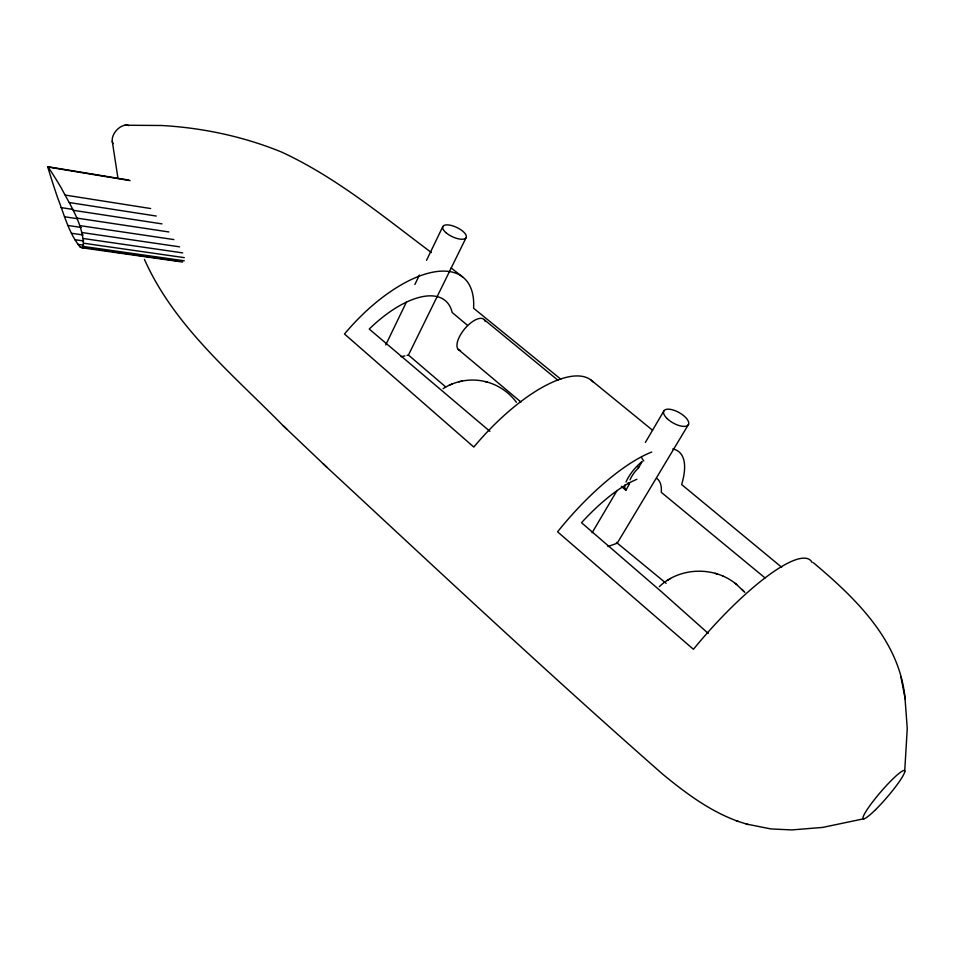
<?xml version="1.0" encoding="UTF-8"?>
<svg xmlns="http://www.w3.org/2000/svg" width="955" height="955" viewBox="0 0 955 955"><rect width="100%" height="100%" fill="white"/><g stroke="black" fill="none" stroke-linecap="round" stroke-linejoin="round"><path stroke-width="1.43" d="M904.672 771.974L907.25 728.534L904.97 697.604C899.156 639.981 855.226 597.949 813.457 562.77M130.131 180.626L47.75 167.006L50.448 175.804A4341.597 1316.038 -59.6 0 0 57.897 198.485C64.379 214.982 68.76 233.223 80.244 247.118L82.142 247.823L83.36 246.462C83.658 225.273 70.885 206.328 61.359 188.147A1038.443 283.563 -89.7 0 0 51.594 172.318L47.857 166.695L128.77 180.077M385.736 344.934L406.46 301.959M414.888 284.495L419.412 275.088M426.539 260.321L442.726 226.741M466.279 237.306L408.442 355.045L445.758 386.978M629.321 482.633A14.361 4.715 -50.1 0 0 629.393 484.042L625.943 490.154L621.371 486.334M630.037 479.899A14.361 4.715 -50.1 0 1 638.609 467.747L642.118 461.54A20.891 6.864 -50.1 0 0 626.05 482.012M645.389 442.404L663.749 411.163M592.1 532.783L617.026 490.56M617.3 543.061L688.555 424.354M617.24 543.204L607.929 546.558M659.272 586.692C679.506 567.151 713.767 566.076 735.565 583.636M443.084 388.637C455.69 380.496 471.734 377.965 486.238 381.821M667.282 580.449L668.524 579.709M669.36 579.207L670.565 578.479M449.184 385.259L450.354 384.746M451.226 384.364L452.348 383.886M864.263 818.686L822.661 827.412L791.802 829.919L770.828 828.928L746.201 823.986M408.012 355.176L407.057 355.391M458.77 381.785L460.012 381.511M460.799 381.32L461.981 381.057M404.872 355.881L401.1 356.693M124.783 125.236L161.729 125.499C202.699 127.827 243.346 136.481 281.379 151.964C336.327 177.332 383.277 216.546 431.409 252.562M83.742 243.25L184.291 257.635M77.737 244.361L83.551 245.184M83.36 246.462L184.255 260.787M80.244 247.118L88.994 248.36M91.919 248.778L96.3 249.386M99.213 249.804L102.137 250.222M105.062 250.628L109.443 251.249M112.356 251.666L122.574 253.111M125.499 253.529L129.88 254.149M132.793 254.567L143.011 256.012M145.936 256.429L150.317 257.05M153.23 257.456L163.448 258.912M166.373 259.318L176.591 260.763M82.142 247.823L182.584 262.04M83.228 238.511L182.668 252.884M74.765 239.669L83.574 240.935M81.832 232.519L179.576 246.832M71.47 233.259L83.145 234.966M68.02 225.487L81.282 227.445M79.623 225.583L173.858 239.574M76.686 218.062L168.856 231.958M64.522 216.761L77.749 218.755M61.108 207.605L72.855 209.396M73.201 210.291L161.968 223.876M69.345 202.556L156.262 216.045M65.322 195.095L150.675 208.536M616.464 542.416L666.113 583.29M486.477 381.893C498.403 384.996 509.146 392.374 516.416 402.318M485.236 381.57L487.372 382.119M714.985 573.322L717.503 574.086M323.053 463.641L326.813 467.21C438.154 570.505 549.03 674.397 663.176 774.589C685.953 793.307 710.162 811.332 738.143 821.372M736.042 820.715L748.183 824.595M722.792 576.092L723.436 576.39M627.972 482.991L629.393 484.042M736.233 584.162L744.769 592.375M735.171 583.326L736.723 584.544M451.118 267.937L462.662 276.986M765.062 577.942L661.278 492.326A90.606 29.008 -49.2 0 0 656.754 478.443M591.217 380.209L652.599 430.275M560.836 379.207L473.585 308.226A115.997 53.325 -49.1 0 0 432.508 272.247A115.997 53.325 -49.1 0 0 344.492 333.999L473.811 447.059A122.025 46.019 -49.2 0 1 593.437 382.287M484.352 319.77L558.09 380.365M781.703 567.282L681.655 484.567A125.248 40.134 -49.2 0 0 672.774 448.91M467.15 325.022L452.157 312.5A86.69 39.824 -49.1 0 0 369.227 329.069L489.927 431.35M458.257 349.399L520.988 402.067M708.288 633.475L661.636 591.885L581.523 522.707A90.606 29.008 -49.2 0 1 636.866 479.326M144.444 259.39C174.216 326.431 232.817 374.408 283.062 425.62L286.966 429.32M283.062 425.62L326.813 467.21M741.987 589.342L743.814 591.288M621.968 486.489L625.943 490.154A20.891 6.864 -50.1 0 1 625.119 484.77M638.609 467.747L637.797 466.601M905.28 699.251L900.899 676.844M117.811 177.284L112.248 141.149M113.024 143.608A12.284 7.831 -48.9 0 1 116.367 130.441A12.284 7.831 -48.9 0 1 128.937 125.583M812.144 562.567A129.319 30.405 -49.2 0 0 693.426 649.293L557.577 531.828A125.248 40.134 -49.2 0 1 651.776 452.037M460.585 350.628A19.78 8.667 -50.3 0 1 464.846 328.663A19.78 8.667 -50.3 0 1 485.236 321.453M643.789 460.931A13.68 8.094 38.5 0 1 641.438 457.242M875.58 809.649A31.646 4.13 -49.3 0 0 904.624 770.733A31.646 4.13 -49.3 0 0 871.449 803.477A31.646 4.13 -49.3 0 0 875.58 809.649M446.343 232.996A12.916 5.145 25.2 0 0 466.076 237.759A12.916 5.145 25.2 0 0 451.082 225.404A12.916 5.145 25.2 0 0 446.343 232.996M667.067 418.529A14.062 6.005 29.1 0 0 688.269 424.868A14.062 6.005 29.1 0 0 673.072 409.982A14.062 6.005 29.1 0 0 667.067 418.529"/></g></svg>
